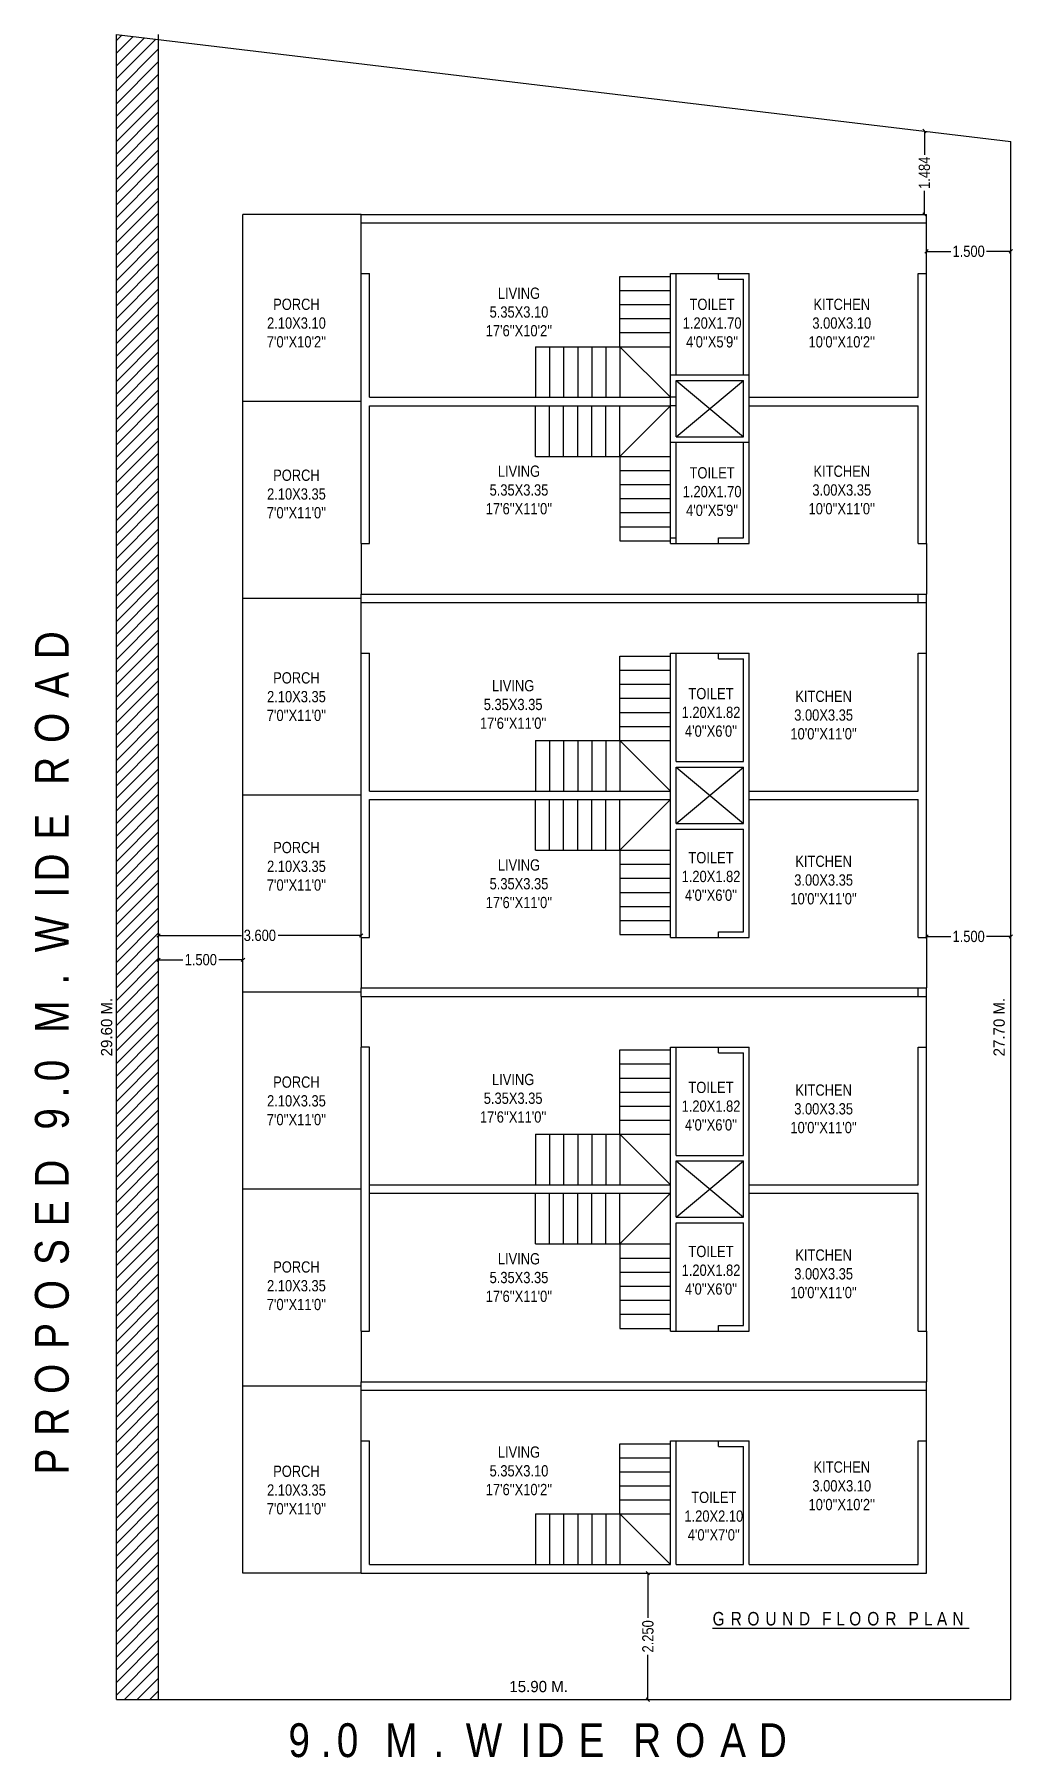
# Model space of a CAD drawing. Extents: x 2843.2 to 2880.7, y 1349.4 to 1380.1.
# Drawn here: x 2843.16 to 2860.55, y 1349.43 to 1380.06 of the extents above; entities that cross this region are included whole.
import ezdxf

# ---------------------------------------------------------------- set-up
doc = ezdxf.new("R2010")
doc.units = 0
doc.layers.get('0').update_dxf_attribs({"linetype": 'CONTINUOUS'})
doc.layers.get('DEFPOINTS').update_dxf_attribs({"linetype": 'CONTINUOUS'})
doc.layers.add('TEXT_', color=255, linetype='CONTINUOUS')
doc.layers.add('WD', color=1, linetype='CONTINUOUS')
doc.styles.add('AN', font='ARIALN.TTF')
doc.styles.add('CENTURYGOTHIC', font='GOTHIC.TTF')
doc.dimstyles.new('DIM', dxfattribs={"dimtxt": 0.2, "dimasz": 0.06, "dimexe": 0.05, "dimexo": 0.3, "dimgap": 0.05, "dimtad": 0, "dimdec": 3, "dimlfac": -1, "dimzin": 1, "dimtxsty": 'AN', "dimblk1": 'OBLIQUE', "dimblk2": 'OBLIQUE', "dimsah": 1, "dimcen": 0.001, "dimse1": 1, "dimse2": 1, "dimclrd": 252, "dimclre": 256, "dimclrt": 1, "dimadec": 4, "dimazin": 3, "dimtfac": 1, "dimtdec": 3, "dimtofl": 0, "dimtmove": 0, "dimatfit": 3, "dimtolj": 1, "dimtzin": 1})

# ---------------------------------------------------------------- blocks, each defined once
blk = doc.blocks.new('_OBLIQUE')
at = {"color": 0, "linetype": 'BYBLOCK'}
blk.add_line((-0.5, -0.5), (0.5, 0.5), dxfattribs=at)
blk = doc.blocks.new('*D18')
at = {"color": 252}
for p, q in [((2854.069, 1352.709), (2854.069, 1351.912)), ((2854.069, 1350.459), (2854.069, 1351.256))]:
    blk.add_line(p, q, dxfattribs=at)
at = {"layer": 'DEFPOINTS', "color": 0}
for p in [(2854.085, 1352.709, 4.239), (2854.069, 1350.459), (2854.085, 1350.459, 4.239)]:
    blk.add_point(p, dxfattribs=at)
at = {"color": 252, "xscale": 0.06, "yscale": 0.06, "zscale": 0.06}
for p, rotation in [((2854.069, 1352.709), 90), ((2854.069, 1350.459), 270)]:
    blk.add_blockref('_OBLIQUE', p, dxfattribs=dict(at, rotation=rotation))
at = {"color": 1, "insert": (2854.069, 1351.584), "char_height": 0.2, "attachment_point": 5, "rotation": 90, "style": 'AN'}
blk.add_mtext('\\A1;2.250', dxfattribs=at)
blk = doc.blocks.new('*D22')
at = {"color": 252}
for p, q in [((2859.02, 1376.204), (2859.452, 1376.204)), ((2860.52, 1376.204), (2860.089, 1376.204))]:
    blk.add_line(p, q, dxfattribs=at)
at = {"layer": 'DEFPOINTS', "color": 0}
for p in [(2859.02, 1376.259, 4.239), (2860.52, 1376.259, 4.239), (2860.52, 1376.204)]:
    blk.add_point(p, dxfattribs=at)
at = {"color": 252, "xscale": 0.06, "yscale": 0.06, "zscale": 0.06, "rotation": 180}
blk.add_blockref('_OBLIQUE', (2859.02, 1376.204), dxfattribs=at)
at = {"color": 252, "xscale": 0.06, "yscale": 0.06, "zscale": 0.06}
blk.add_blockref('_OBLIQUE', (2860.52, 1376.204), dxfattribs=at)
at = {"color": 1, "insert": (2859.77, 1376.204), "char_height": 0.2, "attachment_point": 5, "style": 'AN'}
blk.add_mtext('\\A1;1.500', dxfattribs=at)
blk = doc.blocks.new('*D23')
at = {"color": 252}
for p, q in [((2845.37, 1363.612), (2845.802, 1363.612)), ((2846.87, 1363.612), (2846.439, 1363.612))]:
    blk.add_line(p, q, dxfattribs=at)
at = {"layer": 'DEFPOINTS', "color": 0}
for p in [(2845.37, 1363.612, 4.239), (2846.87, 1363.612, 4.239), (2846.87, 1363.612)]:
    blk.add_point(p, dxfattribs=at)
at = {"color": 252, "xscale": 0.06, "yscale": 0.06, "zscale": 0.06, "rotation": 180}
blk.add_blockref('_OBLIQUE', (2845.37, 1363.612), dxfattribs=at)
at = {"color": 252, "xscale": 0.06, "yscale": 0.06, "zscale": 0.06}
blk.add_blockref('_OBLIQUE', (2846.87, 1363.612), dxfattribs=at)
at = {"color": 1, "insert": (2846.12, 1363.612), "char_height": 0.2, "attachment_point": 5, "style": 'AN'}
blk.add_mtext('\\A1;1.500', dxfattribs=at)
blk = doc.blocks.new('*D24')
at = {"color": 252}
for p, q in [((2845.37, 1364.044), (2846.844, 1364.044)), ((2848.97, 1364.044), (2847.497, 1364.044))]:
    blk.add_line(p, q, dxfattribs=at)
at = {"layer": 'DEFPOINTS', "color": 0}
for p in [(2845.37, 1364.037, 4.239), (2848.97, 1364.044), (2848.97, 1364.037, 4.239)]:
    blk.add_point(p, dxfattribs=at)
at = {"color": 252, "xscale": 0.06, "yscale": 0.06, "zscale": 0.06, "rotation": 180}
blk.add_blockref('_OBLIQUE', (2845.37, 1364.044), dxfattribs=at)
at = {"color": 252, "xscale": 0.06, "yscale": 0.06, "zscale": 0.06}
blk.add_blockref('_OBLIQUE', (2848.97, 1364.044), dxfattribs=at)
at = {"color": 1, "insert": (2847.17, 1364.044), "char_height": 0.2, "attachment_point": 5, "style": 'AN'}
blk.add_mtext('\\A1;3.600', dxfattribs=at)
blk = doc.blocks.new('*D25')
at = {"color": 252}
for p, q in [((2859.02, 1364.025), (2859.452, 1364.025)), ((2860.52, 1364.025), (2860.089, 1364.025))]:
    blk.add_line(p, q, dxfattribs=at)
at = {"layer": 'DEFPOINTS', "color": 0}
for p in [(2859.02, 1364.044, 4.239), (2860.52, 1364.044, 4.239), (2860.52, 1364.025)]:
    blk.add_point(p, dxfattribs=at)
at = {"color": 252, "xscale": 0.06, "yscale": 0.06, "zscale": 0.06, "rotation": 180}
blk.add_blockref('_OBLIQUE', (2859.02, 1364.025), dxfattribs=at)
at = {"color": 252, "xscale": 0.06, "yscale": 0.06, "zscale": 0.06}
blk.add_blockref('_OBLIQUE', (2860.52, 1364.025), dxfattribs=at)
at = {"color": 1, "insert": (2859.77, 1364.025), "char_height": 0.2, "attachment_point": 5, "style": 'AN'}
blk.add_mtext('\\A1;1.500', dxfattribs=at)
blk = doc.blocks.new('*D26')
at = {"color": 252}
for p, q in [((2858.984, 1378.343), (2858.984, 1377.92)), ((2858.984, 1376.859), (2858.984, 1377.282))]:
    blk.add_line(p, q, dxfattribs=at)
at = {"layer": 'DEFPOINTS', "color": 0}
for p in [(2858.984, 1378.343, 4.239), (2858.984, 1378.343), (2859.02, 1376.859, 4.239)]:
    blk.add_point(p, dxfattribs=at)
at = {"color": 252, "xscale": 0.06, "yscale": 0.06, "zscale": 0.06}
for p, rotation in [((2858.984, 1378.343), 90), ((2858.984, 1376.859), 270)]:
    blk.add_blockref('_OBLIQUE', p, dxfattribs=dict(at, rotation=rotation))
at = {"color": 1, "insert": (2858.984, 1377.601), "char_height": 0.2, "attachment_point": 5, "rotation": 90, "style": 'AN'}
blk.add_mtext('\\A1;1.484', dxfattribs=at)

msp = doc.modelspace()

# ---------------------------------------------------------------- hatches: boundary and pattern name
h = msp.add_hatch()
h.set_pattern_fill('ANSI31', color=1, scale=0.05)
h.set_pattern_definition([(45, (2243.9047, 433.27166), (-0.112253202, 0.112253202), [])])
h.paths.add_polyline_path([(2844.6203, 1350.4593), (2845.3703, 1350.4593), (2845.3703, 1379.9697), (2844.6203, 1380.0593)])

# ---------------------------------------------------------------- linework, layer by layer
for p, q in [((2844.6203, 1350.4593, 4.239), (2844.6203, 1380.0593, 4.239)), ((2844.6203, 1380.0593, 4.239), (2860.5203, 1378.1593, 4.239)), ((2845.3703, 1350.4593, 4.239), (2845.3703, 1380.0593, 4.239)), ((2860.5203, 1350.4593, 4.239), (2860.5203, 1378.1593, 4.239)), ((2846.8703, 1373.5343, -10.6744), (2846.8703, 1376.8593, 4.9436)), ((2848.9703, 1376.8593, 4.239), (2846.8703, 1376.8593, 4.239)), ((2848.9703, 1376.7093, 4.239), (2848.9703, 1376.8593, 4.239)), ((2848.9703, 1376.8593, 4.239), (2859.0203, 1376.8593, 4.239)), ((2859.0203, 1376.7093, 4.239), (2859.0203, 1376.8593, 4.239)), ((2848.9703, 1376.7093, 4.239), (2859.0203, 1376.7093, 4.239)), ((2848.9703, 1375.8069), (2848.9703, 1376.7093, 4.239)), ((2859.0203, 1375.8093, 4.239), (2859.0203, 1376.7093, 4.239)), ((2848.9703, 1371.0093, 4.239), (2848.9703, 1375.8093, 4.239)), ((2848.9703, 1375.8093, 4.239), (2849.1203, 1375.8093, 4.239)), ((2849.1203, 1373.6093, 4.239), (2849.1203, 1375.8093, 4.239)), ((2853.5703, 1374.5093, 4.239), (2853.5703, 1375.7593, 4.239)), ((2853.5703, 1375.7593, 4.239), (2854.4703, 1375.7593, 4.239)), ((2854.4703, 1374.0093, 4.239), (2854.4703, 1375.8093, 4.239)), ((2854.4703, 1375.8093, 4.239), (2854.5703, 1375.8093, 4.239)), ((2854.5703, 1374.0093, 4.239), (2854.5703, 1375.8093, 4.239)), ((2854.5703, 1375.8093, 4.239), (2855.3203, 1375.8093, 4.239)), ((2855.3203, 1375.7093, 4.239), (2855.3203, 1375.8093, 4.239)), ((2855.3203, 1375.8093, 4.239), (2855.8703, 1375.8093, 4.239)), ((2855.3203, 1375.7093, 4.239), (2855.7703, 1375.7093, 4.239)), ((2855.7703, 1374.0093, 4.239), (2855.7703, 1375.7093, 4.239)), ((2855.8703, 1371.0093, 4.239), (2855.8703, 1375.8093, 4.239)), ((2858.8703, 1373.6093, 4.239), (2858.8703, 1375.8093, 4.239)), ((2858.8703, 1375.8093, 4.239), (2859.0203, 1375.8093, 4.239)), ((2859.0203, 1371.0093, 4.239), (2859.0203, 1375.8093, 4.239)), ((2853.5703, 1375.5093, 4.239), (2854.4703, 1375.5093, 4.239)), ((2853.5703, 1375.2593, 4.239), (2854.4703, 1375.2593, 4.239)), ((2853.5703, 1375.0093, 4.239), (2854.4703, 1375.0093, 4.239)), ((2853.5703, 1374.7593, 4.239), (2854.4703, 1374.7593, 4.239)), ((2852.0703, 1374.5093, 4.239), (2854.4703, 1374.5093, 4.239)), ((2852.0703, 1374.5093, 4.239), (2852.0703, 1373.6093, 4.239)), ((2852.3203, 1374.5093, 4.239), (2852.3203, 1373.6093, 4.239)), ((2852.5703, 1374.5093, 4.239), (2852.5703, 1373.6093, 4.239)), ((2852.8203, 1374.5093, 4.239), (2852.8203, 1373.6093, 4.239)), ((2853.0703, 1374.5093, 4.239), (2853.0703, 1373.6093, 4.239)), ((2853.3203, 1374.5093, 4.239), (2853.3203, 1373.6093, 4.239)), ((2853.5703, 1374.5093, 4.239), (2854.4703, 1374.5093, 4.239)), ((2853.5703, 1374.5093, 4.239), (2853.5703, 1373.6093, 4.239)), ((2853.5703, 1374.5093, 4.239), (2854.4703, 1373.6093, 4.239)), ((2854.4703, 1372.8093, 4.239), (2854.4703, 1374.0093, 4.239)), ((2854.4703, 1374.0093, 4.239), (2855.8703, 1374.0093, 4.239)), ((2854.5703, 1372.9093, 4.239), (2854.5703, 1373.9093, 4.239)), ((2854.5703, 1373.9093, 4.239), (2855.7703, 1373.9093, 4.239)), ((2854.5703, 1373.9093, 4.239), (2855.7703, 1372.9093, 4.239)), ((2854.5703, 1372.9093, 4.239), (2855.7703, 1373.9093, 4.239)), ((2855.7703, 1372.9093, 4.239), (2855.7703, 1373.9093, 4.239)), ((2848.9703, 1373.5343, 4.239), (2846.8703, 1373.5343, 4.239)), ((2846.8703, 1352.7093, 4.239), (2846.8703, 1373.5343, 4.239)), ((2849.1203, 1373.6093, 4.239), (2854.4703, 1373.6093, 4.239)), ((2849.1203, 1371.0093, 4.239), (2849.1203, 1373.4593, 4.239)), ((2849.1203, 1373.4593, 4.239), (2854.4703, 1373.4593, 4.239)), ((2852.0703, 1372.5593, 4.239), (2852.0703, 1373.4593, 4.239)), ((2852.3203, 1372.5593, 4.239), (2852.3203, 1373.4593, 4.239)), ((2852.5703, 1372.5593, 4.239), (2852.5703, 1373.4593, 4.239)), ((2852.8203, 1372.5593, 4.239), (2852.8203, 1373.4593, 4.239)), ((2853.0703, 1372.5593, 4.239), (2853.0703, 1373.4593, 4.239)), ((2853.3203, 1372.5593, 4.239), (2853.3203, 1373.4593, 4.239)), ((2853.5703, 1372.5593, 4.239), (2853.5703, 1373.4593, 4.239)), ((2853.5703, 1372.5593, 4.239), (2854.4703, 1373.4593, 4.239)), ((2854.5703, 1373.6093, 4.239), (2854.4703, 1373.6093, 4.239)), ((2854.5703, 1373.4593, 4.239), (2854.4703, 1373.4593, 4.239)), ((2855.8703, 1373.6093, 4.239), (2858.8703, 1373.6093, 4.239)), ((2855.8703, 1373.4593, 4.239), (2858.8703, 1373.4593, 4.239)), ((2858.8703, 1371.0093, 4.239), (2858.8703, 1373.4593, 4.239)), ((2854.4703, 1371.0093, 4.239), (2854.4703, 1372.8093, 4.239)), ((2854.4703, 1372.8093, 4.239), (2855.8703, 1372.8093, 4.239)), ((2854.5703, 1372.9093, 4.239), (2855.7703, 1372.9093, 4.239)), ((2854.5703, 1371.0093, 4.239), (2854.5703, 1372.8093, 4.239)), ((2855.7703, 1371.1093, 4.239), (2855.7703, 1372.8093, 4.239)), ((2852.0703, 1372.5593, 4.239), (2854.4703, 1372.5593, 4.239)), ((2853.5703, 1372.5593, 4.239), (2853.5703, 1371.0593, 4.239)), ((2853.5703, 1372.5593, 4.239), (2854.4703, 1372.5593, 4.239)), ((2853.5703, 1372.3093, 4.239), (2854.4703, 1372.3093, 4.239)), ((2853.5703, 1372.0593, 4.239), (2854.4703, 1372.0593, 4.239)), ((2853.5703, 1371.8093, 4.239), (2854.4703, 1371.8093, 4.239)), ((2853.5703, 1371.5593, 4.239), (2854.4703, 1371.5593, 4.239)), ((2853.5703, 1371.3093, 4.239), (2854.4703, 1371.3093, 4.239)), ((2848.9703, 1371.0093, 4.239), (2849.1203, 1371.0093, 4.239)), ((2848.9703, 1371.0093, 4.239), (2848.9703, 1370.1093, 4.239)), ((2853.5703, 1371.0593, 4.239), (2854.4703, 1371.0593, 4.239)), ((2854.4703, 1371.1093, 4.239), (2854.5703, 1371.1093, 4.239)), ((2854.4703, 1371.0093, 4.239), (2854.5703, 1371.0093, 4.239)), ((2854.4703, 1371.0093, 4.239), (2854.5703, 1371.0093, 4.239)), ((2854.5703, 1371.0093, 4.239), (2855.3203, 1371.0093, 4.239)), ((2855.3203, 1371.0093, 4.239), (2855.3203, 1371.1093, 4.239)), ((2855.3203, 1371.1093, 4.239), (2855.7703, 1371.1093, 4.239)), ((2855.3203, 1371.0093, 4.239), (2855.8703, 1371.0093, 4.239)), ((2858.8703, 1371.0093, 4.239), (2859.0203, 1371.0093, 4.239)), ((2859.0203, 1371.0093, 4.239), (2859.0203, 1370.1093, 4.239)), ((2848.9703, 1369.9593, 4.239), (2848.9703, 1370.1093, 4.239)), ((2848.9703, 1370.1093, 4.239), (2859.0203, 1370.1093, 4.239)), ((2858.8703, 1369.9593, 4.239), (2858.8703, 1370.1093, 4.239)), ((2859.0203, 1369.9593, 4.239), (2859.0203, 1370.1093, 4.239)), ((2848.9703, 1370.0343, 4.239), (2846.8703, 1370.0343, 4.239)), ((2848.9703, 1369.9593, 4.239), (2859.0203, 1369.9593, 4.239)), ((2848.9703, 1369.0593, 4.239), (2848.9703, 1369.9593, 4.239)), ((2859.0203, 1369.0593, 4.239), (2859.0203, 1369.9593, 4.239)), ((2848.9703, 1364.0093, 4.239), (2848.9703, 1369.0593, 4.239)), ((2848.9703, 1369.0593, 4.239), (2849.1203, 1369.0593, 4.239)), ((2849.1203, 1366.6093, 4.239), (2849.1203, 1369.0593, 4.239)), ((2853.5703, 1367.5093, 4.239), (2853.5703, 1369.0093, 4.239)), ((2853.5703, 1369.0093, 4.239), (2854.4703, 1369.0093, 4.239)), ((2854.4703, 1364.0093, 4.239), (2854.4703, 1369.0593, 4.239)), ((2854.4703, 1369.0593, 4.239), (2854.5703, 1369.0593, 4.239)), ((2854.5703, 1367.1343, 4.239), (2854.5703, 1369.0593, 4.239)), ((2854.5703, 1369.0593, 4.239), (2855.3203, 1369.0593, 4.239)), ((2855.3203, 1368.9593, 4.239), (2855.3203, 1369.0593, 4.239)), ((2855.3203, 1369.0593, 4.239), (2855.8703, 1369.0593, 4.239)), ((2855.3203, 1368.9593, 4.239), (2855.7703, 1368.9593, 4.239)), ((2855.7703, 1367.1343, 4.239), (2855.7703, 1368.9593, 4.239)), ((2855.8703, 1364.0093, 4.239), (2855.8703, 1369.0593, 4.239)), ((2858.8703, 1366.6093, 4.239), (2858.8703, 1369.0593, 4.239)), ((2858.8703, 1369.0593, 4.239), (2859.0203, 1369.0593, 4.239)), ((2859.0203, 1364.0093, 4.239), (2859.0203, 1369.0593, 4.239)), ((2853.5703, 1368.7593, 4.239), (2854.4703, 1368.7593, 4.239)), ((2853.5703, 1368.5093, 4.239), (2854.4703, 1368.5093, 4.239)), ((2853.5703, 1368.2593, 4.239), (2854.4703, 1368.2593, 4.239)), ((2853.5703, 1368.0093, 4.239), (2854.4703, 1368.0093, 4.239)), ((2853.5703, 1367.7593, 4.239), (2854.4703, 1367.7593, 4.239)), ((2852.0703, 1367.5093, 4.239), (2854.4703, 1367.5093, 4.239)), ((2852.0703, 1367.5093, 4.239), (2852.0703, 1366.6093, 4.239)), ((2852.3203, 1367.5093, 4.239), (2852.3203, 1366.6093, 4.239)), ((2852.5703, 1367.5093, 4.239), (2852.5703, 1366.6093, 4.239)), ((2852.8203, 1367.5093, 4.239), (2852.8203, 1366.6093, 4.239)), ((2853.0703, 1367.5093, 4.239), (2853.0703, 1366.6093, 4.239)), ((2853.3203, 1367.5093, 4.239), (2853.3203, 1366.6093, 4.239)), ((2853.5703, 1367.5093, 4.239), (2854.4703, 1367.5093, 4.239)), ((2853.5703, 1367.5093, 4.239), (2853.5703, 1366.6093, 4.239)), ((2853.5703, 1367.5093, 4.239), (2854.4703, 1366.6093, 4.239)), ((2854.5703, 1367.1343, 4.239), (2855.7703, 1367.1343, 4.239)), ((2854.5703, 1366.0343, 4.239), (2854.5703, 1367.0343, 4.239)), ((2854.5703, 1367.0343, 4.239), (2855.7703, 1367.0343, 4.239)), ((2854.5703, 1367.0343, 4.239), (2855.7703, 1366.0343, 4.239)), ((2854.5703, 1366.0343, 4.239), (2855.7703, 1367.0343, 4.239)), ((2855.7703, 1366.0343, 4.239), (2855.7703, 1367.0343, 4.239)), ((2848.9703, 1366.5343, 4.239), (2846.8703, 1366.5343, 4.239)), ((2849.1203, 1366.6093, 4.239), (2854.4703, 1366.6093, 4.239)), ((2849.1203, 1364.0093, 4.239), (2849.1203, 1366.4593, 4.239)), ((2849.1203, 1366.4593, 4.239), (2854.4703, 1366.4593, 4.239)), ((2852.0703, 1365.5593, 4.239), (2852.0703, 1366.4593, 4.239)), ((2852.3203, 1365.5593, 4.239), (2852.3203, 1366.4593, 4.239)), ((2852.5703, 1365.5593, 4.239), (2852.5703, 1366.4593, 4.239)), ((2852.8203, 1365.5593, 4.239), (2852.8203, 1366.4593, 4.239)), ((2853.0703, 1365.5593, 4.239), (2853.0703, 1366.4593, 4.239)), ((2853.3203, 1365.5593, 4.239), (2853.3203, 1366.4593, 4.239)), ((2853.5703, 1365.5593, 4.239), (2853.5703, 1366.4593, 4.239)), ((2853.5703, 1365.5593, 4.239), (2854.4703, 1366.4593, 4.239)), ((2855.8703, 1366.6093, 4.239), (2858.8703, 1366.6093, 4.239)), ((2855.8703, 1366.4593, 4.239), (2858.8703, 1366.4593, 4.239)), ((2858.8703, 1364.0093, 4.239), (2858.8703, 1366.4593, 4.239)), ((2854.5703, 1366.0343, 4.239), (2855.7703, 1366.0343, 4.239)), ((2854.5703, 1364.0093, 4.239), (2854.5703, 1365.9343, 4.239)), ((2854.5703, 1365.9343, 4.239), (2855.7703, 1365.9343, 4.239)), ((2855.7703, 1364.1093, 4.239), (2855.7703, 1365.9343, 4.239)), ((2852.0703, 1365.5593, 4.239), (2854.4703, 1365.5593, 4.239)), ((2853.5703, 1365.5593, 4.239), (2853.5703, 1364.0593, 4.239)), ((2853.5703, 1365.5593, 4.239), (2854.4703, 1365.5593, 4.239)), ((2853.5703, 1365.3093, 4.239), (2854.4703, 1365.3093, 4.239)), ((2853.5703, 1365.0593, 4.239), (2854.4703, 1365.0593, 4.239)), ((2853.5703, 1364.8093, 4.239), (2854.4703, 1364.8093, 4.239)), ((2853.5703, 1364.5593, 4.239), (2854.4703, 1364.5593, 4.239)), ((2853.5703, 1364.3093, 4.239), (2854.4703, 1364.3093, 4.239)), ((2848.9703, 1364.0093, 4.239), (2849.1203, 1364.0093, 4.239)), ((2848.9703, 1364.0093, 4.239), (2848.9703, 1363.1093, 4.239)), ((2853.5703, 1364.0593, 4.239), (2854.4703, 1364.0593, 4.239)), ((2854.4703, 1364.0093, 4.239), (2854.5703, 1364.0093, 4.239)), ((2854.5703, 1364.0093, 4.239), (2855.3203, 1364.0093, 4.239)), ((2855.3203, 1364.0093, 4.239), (2855.3203, 1364.1093, 4.239)), ((2855.3203, 1364.1093, 4.239), (2855.7703, 1364.1093, 4.239)), ((2855.3203, 1364.0093, 4.239), (2855.8703, 1364.0093, 4.239)), ((2858.8703, 1364.0093, 4.239), (2859.0203, 1364.0093, 4.239)), ((2859.0203, 1364.0093, 4.239), (2859.0203, 1363.1093, 4.239)), ((2848.9703, 1363.0343, 4.239), (2846.8703, 1363.0343, 4.239)), ((2848.9703, 1362.9593, 4.239), (2848.9703, 1363.1093, 4.239)), ((2848.9703, 1363.1093, 4.239), (2859.0203, 1363.1093, 4.239)), ((2858.8703, 1362.9593, 4.239), (2858.8703, 1363.1093, 4.239)), ((2859.0203, 1362.9593, 4.239), (2859.0203, 1363.1093, 4.239)), ((2848.9703, 1362.9593, 4.239), (2859.0203, 1362.9593, 4.239)), ((2848.9703, 1362.9593, 4.239), (2848.9703, 1362.0593, 4.239)), ((2859.0203, 1362.0593, 4.239), (2859.0203, 1362.9593, 4.239)), ((2848.9703, 1357.0093, 4.239), (2848.9703, 1362.0593, 4.239)), ((2849.1203, 1362.0593, 4.239), (2848.9703, 1362.0593, 4.239)), ((2849.1203, 1357.0093, 4.239), (2849.1203, 1362.0593, 4.239)), ((2853.5703, 1360.5093, 4.239), (2853.5703, 1362.0093, 4.239)), ((2853.5703, 1362.0093, 4.239), (2854.4703, 1362.0093, 4.239)), ((2854.4703, 1357.0093, 4.239), (2854.4703, 1362.0593, 4.239)), ((2854.4703, 1362.0593, 4.239), (2854.5703, 1362.0593, 4.239)), ((2854.5703, 1360.1343, 4.239), (2854.5703, 1362.0593, 4.239)), ((2854.5703, 1362.0593, 4.239), (2855.3203, 1362.0593, 4.239)), ((2855.3203, 1361.9593, 4.239), (2855.3203, 1362.0593, 4.239)), ((2855.3203, 1362.0593, 4.239), (2855.8703, 1362.0593, 4.239)), ((2855.3203, 1361.9593, 4.239), (2855.7703, 1361.9593, 4.239)), ((2855.7703, 1360.1343, 4.239), (2855.7703, 1361.9593, 4.239)), ((2855.8703, 1357.0093, 4.239), (2855.8703, 1362.0593, 4.239)), ((2858.8703, 1359.6093, 4.239), (2858.8703, 1362.0593, 4.239)), ((2858.8703, 1362.0593, 4.239), (2859.0203, 1362.0593, 4.239)), ((2859.0203, 1357.0093, 4.239), (2859.0203, 1362.0593, 4.239)), ((2853.5703, 1361.7593, 4.239), (2854.4703, 1361.7593, 4.239)), ((2853.5703, 1361.5093, 4.239), (2854.4703, 1361.5093, 4.239)), ((2853.5703, 1361.2593, 4.239), (2854.4703, 1361.2593, 4.239)), ((2853.5703, 1361.0093, 4.239), (2854.4703, 1361.0093, 4.239)), ((2853.5703, 1360.7593, 4.239), (2854.4703, 1360.7593, 4.239)), ((2852.0703, 1360.5093, 4.239), (2854.4703, 1360.5093, 4.239)), ((2852.0703, 1360.5093, 4.239), (2852.0703, 1359.6093, 4.239)), ((2852.3203, 1360.5093, 4.239), (2852.3203, 1359.6093, 4.239)), ((2852.5703, 1360.5093, 4.239), (2852.5703, 1359.6093, 4.239)), ((2852.8203, 1360.5093, 4.239), (2852.8203, 1359.6093, 4.239)), ((2853.0703, 1360.5093, 4.239), (2853.0703, 1359.6093, 4.239)), ((2853.3203, 1360.5093, 4.239), (2853.3203, 1359.6093, 4.239)), ((2853.5703, 1360.5093, 4.239), (2854.4703, 1360.5093, 4.239)), ((2853.5703, 1360.5093, 4.239), (2853.5703, 1359.6093, 4.239)), ((2853.5703, 1360.5093, 4.239), (2854.4703, 1359.6093, 4.239)), ((2854.5703, 1360.1343, 4.239), (2855.7703, 1360.1343, 4.239)), ((2854.5703, 1359.0343, 4.239), (2854.5703, 1360.0343, 4.239)), ((2854.5703, 1360.0343, 4.239), (2855.7703, 1360.0343, 4.239)), ((2854.5703, 1360.0343, 4.239), (2855.7703, 1359.0343, 4.239)), ((2854.5703, 1359.0343, 4.239), (2855.7703, 1360.0343, 4.239)), ((2855.7703, 1359.0343, 4.239), (2855.7703, 1360.0343, 4.239)), ((2848.9703, 1359.5343, 4.239), (2846.8703, 1359.5343, 4.239)), ((2849.1203, 1359.6093, 4.239), (2854.4703, 1359.6093, 4.239)), ((2849.1203, 1359.4593, 4.239), (2854.4703, 1359.4593, 4.239)), ((2852.0703, 1358.5593, 4.239), (2852.0703, 1359.4593, 4.239)), ((2852.3203, 1358.5593, 4.239), (2852.3203, 1359.4593, 4.239)), ((2852.5703, 1358.5593, 4.239), (2852.5703, 1359.4593, 4.239)), ((2852.8203, 1358.5593, 4.239), (2852.8203, 1359.4593, 4.239)), ((2853.0703, 1358.5593, 4.239), (2853.0703, 1359.4593, 4.239)), ((2853.3203, 1358.5593, 4.239), (2853.3203, 1359.4593, 4.239)), ((2853.5703, 1358.5593, 4.239), (2853.5703, 1359.4593, 4.239)), ((2853.5703, 1358.5593, 4.239), (2854.4703, 1359.4593, 4.239)), ((2855.8703, 1359.6093, 4.239), (2858.8703, 1359.6093, 4.239)), ((2855.8703, 1359.4593, 4.239), (2858.8703, 1359.4593, 4.239)), ((2858.8703, 1357.0093, 4.239), (2858.8703, 1359.4593, 4.239)), ((2854.5703, 1359.0343, 4.239), (2855.7703, 1359.0343, 4.239)), ((2854.5703, 1357.0093, 4.239), (2854.5703, 1358.9343, 4.239)), ((2854.5703, 1358.9343, 4.239), (2855.7703, 1358.9343, 4.239)), ((2855.7703, 1357.1093, 4.239), (2855.7703, 1358.9343, 4.239)), ((2852.0703, 1358.5593, 4.239), (2854.4703, 1358.5593, 4.239)), ((2853.5703, 1358.5593, 4.239), (2853.5703, 1357.0593, 4.239)), ((2853.5703, 1358.5593, 4.239), (2854.4703, 1358.5593, 4.239)), ((2853.5703, 1358.3093, 4.239), (2854.4703, 1358.3093, 4.239)), ((2853.5703, 1358.0593, 4.239), (2854.4703, 1358.0593, 4.239)), ((2853.5703, 1357.8093, 4.239), (2854.4703, 1357.8093, 4.239)), ((2853.5703, 1357.5593, 4.239), (2854.4703, 1357.5593, 4.239)), ((2853.5703, 1357.3093, 4.239), (2854.4703, 1357.3093, 4.239)), ((2848.9703, 1357.0093, 4.239), (2849.1203, 1357.0093, 4.239)), ((2848.9703, 1357.0093, 4.239), (2848.9703, 1356.1093, 4.239)), ((2853.5703, 1357.0593, 4.239), (2854.4703, 1357.0593, 4.239)), ((2854.4703, 1357.0093, 4.239), (2854.5703, 1357.0093, 4.239)), ((2854.5703, 1357.0093, 4.239), (2855.3203, 1357.0093, 4.239)), ((2855.3203, 1357.0093, 4.239), (2855.3203, 1357.1093, 4.239)), ((2855.3203, 1357.1093, 4.239), (2855.7703, 1357.1093, 4.239)), ((2855.3203, 1357.0093, 4.239), (2855.8703, 1357.0093, 4.239)), ((2858.8703, 1357.0093, 4.239), (2859.0203, 1357.0093, 4.239)), ((2859.0203, 1357.0093, 4.239), (2859.0203, 1356.1093, 4.239)), ((2848.9703, 1356.0343, 4.239), (2846.8703, 1356.0343, 4.239)), ((2848.9703, 1356.1093, 4.239), (2859.0203, 1356.1093, 4.239)), ((2848.9703, 1355.9593, 4.239), (2848.9703, 1356.1093, 4.239)), ((2859.0203, 1355.9593, 4.239), (2859.0203, 1356.1093, 4.239)), ((2848.9703, 1355.9593, 4.239), (2859.0203, 1355.9593, 4.239)), ((2848.9703, 1355.0593, 4.239), (2848.9703, 1355.9593, 4.239)), ((2859.0203, 1355.0593, 4.239), (2859.0203, 1355.9593, 4.239)), ((2848.9703, 1355.0593, 4.239), (2849.1203, 1355.0593, 4.239)), ((2848.9703, 1352.7093, 4.239), (2848.9703, 1355.0593, 4.239)), ((2849.1203, 1352.8593, 4.239), (2849.1203, 1355.0593, 4.239)), ((2854.4703, 1355.0593, 4.239), (2854.5703, 1355.0593, 4.239)), ((2854.4703, 1352.8593, 4.239), (2854.4703, 1355.0593, 4.239)), ((2854.5703, 1352.8593, 4.239), (2854.5703, 1355.0593, 4.239)), ((2854.5703, 1355.0593, 4.239), (2855.3203, 1355.0593, 4.239)), ((2855.3203, 1355.0593, 4.239), (2855.8703, 1355.0593, 4.239)), ((2855.3203, 1354.9593, 4.239), (2855.3203, 1355.0593, 4.239)), ((2855.8703, 1352.8593, 4.239), (2855.8703, 1355.0593, 4.239)), ((2858.8703, 1355.0593, 4.239), (2859.0203, 1355.0593, 4.239)), ((2858.8703, 1352.8593, 4.239), (2858.8703, 1355.0593, 4.239)), ((2859.0203, 1352.7093, 4.239), (2859.0203, 1355.0593, 4.239)), ((2853.5703, 1353.7593, 4.239), (2853.5703, 1355.0093, 4.239)), ((2853.5703, 1355.0093, 4.239), (2854.4703, 1355.0093, 4.239)), ((2853.5703, 1354.7593, 4.239), (2854.4703, 1354.7593, 4.239)), ((2855.3203, 1354.9593, 4.239), (2855.7703, 1354.9593, 4.239)), ((2855.7703, 1352.8593, 4.239), (2855.7703, 1354.9593, 4.239)), ((2853.5703, 1354.5093, 4.239), (2854.4703, 1354.5093, 4.239)), ((2853.5703, 1354.2593, 4.239), (2854.4703, 1354.2593, 4.239)), ((2853.5703, 1354.0093, 4.239), (2854.4703, 1354.0093, 4.239)), ((2852.0703, 1353.7593, 4.239), (2854.4703, 1353.7593, 4.239)), ((2852.0703, 1353.7593, 4.239), (2852.0703, 1352.8593, 4.239)), ((2852.3203, 1353.7593, 4.239), (2852.3203, 1352.8593, 4.239)), ((2852.5703, 1353.7593, 4.239), (2852.5703, 1352.8593, 4.239)), ((2852.8203, 1353.7593, 4.239), (2852.8203, 1352.8593, 4.239)), ((2853.0703, 1353.7593, 4.239), (2853.0703, 1352.8593, 4.239)), ((2853.3203, 1353.7593, 4.239), (2853.3203, 1352.8593, 4.239)), ((2853.5703, 1353.7593, 4.239), (2854.4703, 1353.7593, 4.239)), ((2853.5703, 1353.7593, 4.239), (2853.5703, 1352.8593, 4.239)), ((2853.5703, 1353.7593, 4.239), (2854.4703, 1352.8593, 4.239)), ((2853.5703, 1353.7593, 4.239), (2853.5703, 1352.8593, 4.239)), ((2848.9703, 1352.7093, 4.239), (2846.8703, 1352.7093, 4.239)), ((2848.9703, 1352.7093, 4.239), (2859.0203, 1352.7093, 4.239)), ((2849.1203, 1352.8593, 4.239), (2854.4703, 1352.8593, 4.239)), ((2854.5703, 1352.8593, 4.239), (2855.7703, 1352.8593, 4.239)), ((2855.8703, 1352.8593, 4.239), (2858.8703, 1352.8593, 4.239)), ((2844.6203, 1350.4593, 4.239), (2860.5203, 1350.4593, 4.239))]:
    msp.add_line(p, q)

# ---------------------------------------------------------------- texts
at = {"color": 0, "linetype": 'BYBLOCK', "insert": (2843.7806, 1362.081, 4.239), "char_height": 0.6, "width": 23.988421, "attachment_point": 8, "rotation": 90, "style": 'AN'}
msp.add_mtext('{\\T1.5;PROPOSED 9.0 M. WIDE ROAD}', dxfattribs=at)
at = {"color": 7, "linetype": 'BYBLOCK', "insert": (2857.498, 1351.7742), "char_height": 0.24, "width": 7.911176, "attachment_point": 8, "style": 'AN'}
msp.add_mtext('{\\T1.5;\\LGROUND FLOOR PLAN}', dxfattribs=at)
at = {"color": 0, "linetype": 'BYBLOCK', "insert": (2852.232, 1349.43, 4.239), "char_height": 0.6, "width": 9.888969, "attachment_point": 8, "style": 'AN'}
msp.add_mtext('{\\T1.5;9.0 M. WIDE ROAD}', dxfattribs=at)
msp.add_mtext('{\\T1.5;9.0 M. WIDE ROAD}', dxfattribs=at)
at = {"layer": 'TEXT_', "color": 0, "char_height": 0.2, "attachment_point": 5, "rotation": 359.99898, "style": 'AN'}
for s, insert, width in [("PORCH\\P2.10X3.10\\P7'0''X10'2''", (2847.8206, 1374.9278), 0.920383), ("LIVING\\P5.35X3.10\\P17'6''X10'2''", (2851.7762, 1375.1249), 0.920383), ("TOILET\\P1.20X1.70\\P4'0''X5'9''", (2855.2099, 1374.9278), 1.020383), ("KITCHEN\\P3.00X3.10\\P10'0''X10'2''", (2857.5144, 1374.9278), 0.920383), ("PORCH\\P2.10X3.35\\P7'0''X11'0''", (2847.8206, 1371.8894), 0.920383), ("LIVING\\P5.35X3.35\\P17'6''X11'0''", (2851.7762, 1371.9612), 0.920383), ("TOILET\\P1.20X1.70\\P4'0''X5'9''", (2855.2099, 1371.9322), 1.020383), ("KITCHEN\\P3.00X3.35\\P10'0''X11'0''", (2857.5144, 1371.9612), 0.920383), ("PORCH\\P2.10X3.35\\P7'0''X11'0''", (2847.8206, 1368.2873), 0.920383), ("LIVING\\P5.35X3.35\\P17'6''X11'0''", (2851.6726, 1368.1484), 0.920383), ("TOILET\\P1.20X1.82\\P4'0''X6'0''", (2855.1899, 1368.008), 1.020383), ("KITCHEN\\P3.00X3.35\\P10'0''X11'0''", (2857.1921, 1367.9605), 0.920383), ("PORCH\\P2.10X3.35\\P7'0''X11'0''", (2847.8206, 1365.2713), 0.920383), ("TOILET\\P1.20X1.82\\P4'0''X6'0''", (2855.1899, 1365.0911), 1.020383), ("KITCHEN\\P3.00X3.35\\P10'0''X11'0''", (2857.1921, 1365.0277), 0.920383), ("LIVING\\P5.35X3.35\\P17'6''X11'0''", (2851.7762, 1364.9612), 0.920383), ("PORCH\\P2.10X3.35\\P7'0''X11'0''", (2847.8206, 1361.1021), 0.920383), ("LIVING\\P5.35X3.35\\P17'6''X11'0''", (2851.6726, 1361.1484), 0.920383), ("TOILET\\P1.20X1.82\\P4'0''X6'0''", (2855.1899, 1361.008), 1.020383), ("KITCHEN\\P3.00X3.35\\P10'0''X11'0''", (2857.1921, 1360.9605), 0.920383), ("TOILET\\P1.20X1.82\\P4'0''X6'0''", (2855.1899, 1358.0911), 1.020383), ("KITCHEN\\P3.00X3.35\\P10'0''X11'0''", (2857.1921, 1358.0277), 0.920383), ("PORCH\\P2.10X3.35\\P7'0''X11'0''", (2847.8206, 1357.8158), 0.920383), ("LIVING\\P5.35X3.35\\P17'6''X11'0''", (2851.7762, 1357.9612), 0.920383), ("LIVING\\P5.35X3.10\\P17'6''X10'2''", (2851.7762, 1354.5257), 0.920383), ("PORCH\\P2.10X3.35\\P7'0''X11'0''", (2847.8206, 1354.1841), 0.920383), ("KITCHEN\\P3.00X3.10\\P10'0''X10'2''", (2857.5144, 1354.2589), 0.920383), ("TOILET\\P1.20X2.10\\P4'0''X7'0''", (2855.2399, 1353.7206), 0.653241)]:
    msp.add_mtext(s, dxfattribs=dict(at, insert=insert, width=width))
at = {"layer": 'WD', "char_height": 0.2, "width": 1.781275, "attachment_point": 2, "rotation": 90, "style": 'CENTURYGOTHIC'}
for s, insert in [('29.60 M.', (2844.3453, 1362.4143, 4.239)), ('27.70 M.', (2860.2116, 1362.4143, 4.239))]:
    msp.add_mtext(s, dxfattribs=dict(at, insert=insert))
at = {"layer": 'WD', "insert": (2852.1261, 1350.7921, 4.239), "char_height": 0.2, "width": 1.781275, "attachment_point": 2, "style": 'CENTURYGOTHIC'}
msp.add_mtext('15.90 M.', dxfattribs=at)

# ---------------------------------------------------------------- dimensions: what is measured, and where the dimension line sits
for base, p1, p2, angle, picture, middle in [((2858.984, 1378.3429), (2859.0203, 1376.8593, 4.239), (2858.984, 1378.3429, 4.239), 90, '*D26', (2858.984, 1377.6011)), ((2860.5203, 1376.2037), (2859.0203, 1376.2593, 4.239), (2860.5203, 1376.2593, 4.239), 0, '*D22', (2859.7703, 1376.2037)), ((2848.9703, 1364.044), (2845.3703, 1364.0374, 4.239), (2848.9703, 1364.0374, 4.239), 0, '*D24', (2847.1703, 1364.044)), ((2860.5203, 1364.0247), (2859.0203, 1364.044, 4.239), (2860.5203, 1364.044, 4.239), 0, '*D25', (2859.7703, 1364.0247)), ((2846.8703, 1363.612), (2845.3703, 1363.612, 4.239), (2846.8703, 1363.612, 4.239), 0, '*D23', (2846.1203, 1363.612)), ((2854.0694, 1350.4593), (2854.085, 1352.7093, 4.239), (2854.085, 1350.4593, 4.239), 90, '*D18', (2854.0694, 1351.5843))]:
    dim = msp.add_linear_dim(base=base, p1=p1, p2=p2, angle=angle, dimstyle='DIM')
    dim.commit()
    dim.dimension.update_dxf_attribs({"geometry": picture, "text_midpoint": middle})

doc.saveas('drawing.dxf')
